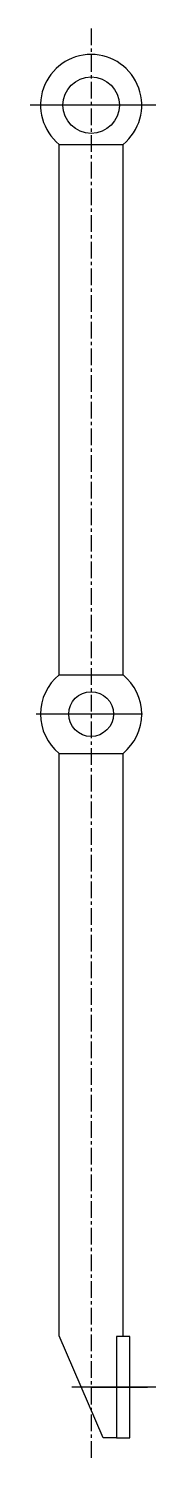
# Model space of a CAD drawing. Extents: x 1349 to 1443, y -45 to 1030.
import ezdxf

# ---------------------------------------------------------------- set-up
doc = ezdxf.new("R2010")
doc.units = 0
doc.header["$LTSCALE"] = 10
doc.linetypes.add('CENTER', pattern=[2, 1.25, -0.25, 0.25, -0.25])
doc.layers.get('0').update_dxf_attribs({"linetype": 'CONTINUOUS'})
doc.layers.add('CEN', color=7, linetype='CENTER')

msp = doc.modelspace()

# ---------------------------------------------------------------- linework, layer by layer
for p, q in [((1443.2, 972.4), (1348.8, 972.4)), ((1370.6, 544.8), (1370.6, 942.9)), ((1370.6, 942.9), (1418.6, 942.9)), ((1418.6, 544.8), (1418.6, 942.9)), ((1370.6, 544.8), (1418.6, 544.8)), ((1433.2, 515.4), (1353.3, 515.4)), ((1370.6, 48.8), (1370.6, 485.9)), ((1370.6, 485.9), (1418.6, 485.9)), ((1418.6, 48.4), (1418.6, 485.9)), ((1403.6, -27.6), (1370.6, 48.8)), ((1423.6, 48.4), (1413.6, 48.4)), ((1413.6, 48.4), (1413.6, -27.6)), ((1423.6, -27.6), (1423.6, 48.4)), ((1443.2, 10.4), (1380.2, 10.4)), ((1394.6, 10.4), (1437, 10.4)), ((1413.6, -27.6), (1403.6, -27.6)), ((1413.6, -27.6), (1423.6, -27.6))]:
    msp.add_line(p, q)
for centre, radius in [((1394.6, 972.4), 21.2), ((1394.6, 515.4), 16.8)]:
    msp.add_circle(centre, radius)
for centre, start, end in [((1394.6, 972.4), 309.1667, 230.8333), ((1394.6, 515.4), 129.1668, 230.8333), ((1394.6, 515.4), 309.1667, 50.8332)]:
    msp.add_arc(centre, 38, start, end)
at = {"layer": 'CEN'}
msp.add_line((1394.6, 1029.8), (1394.6, -44.6), dxfattribs=at)

doc.saveas('drawing.dxf')
